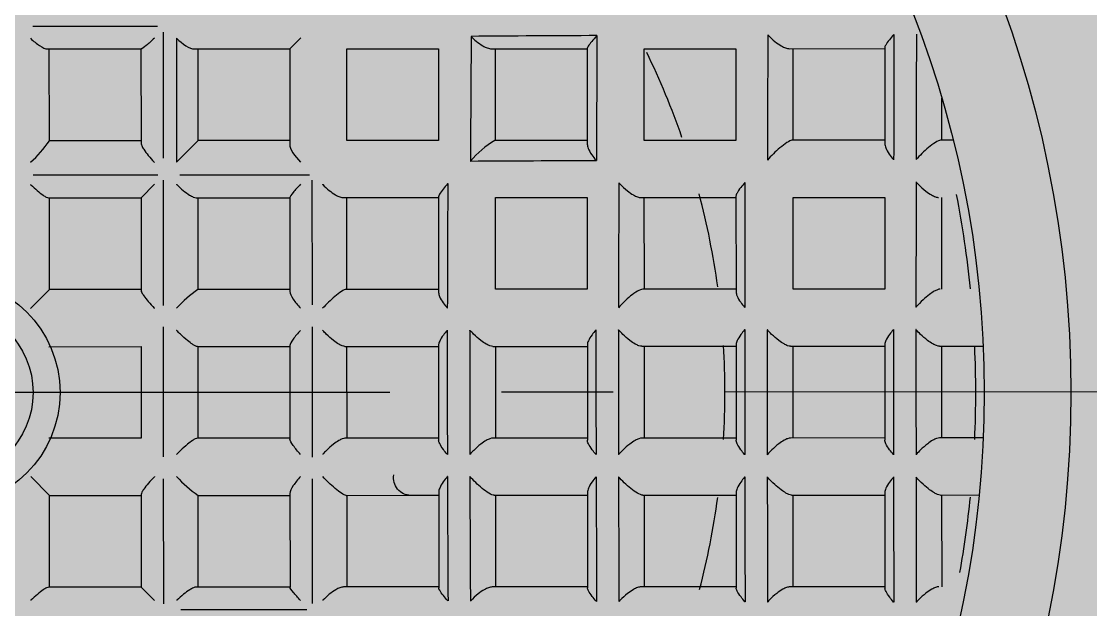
# Model space of a CAD drawing. Header units: millimetres. Extents: x 307301 to 459443, y -2888111 to -2805601.
# Drawn here: x 311709.55 to 311715.54, y -2812704.04 to -2812700.75 of the extents above; entities that cross this region are included whole.
import ezdxf

# ---------------------------------------------------------------- set-up
doc = ezdxf.new("R2010")
doc.units = ezdxf.units.MM
doc.header["$LTSCALE"] = 10
doc.header["$MEASUREMENT"] = 0
doc.linetypes.add('CENTER2', pattern=[1.125, 0.75, -0.125, 0.125, -0.125])
for name, color, linetype in [('$DDT_AUDIT_GENERATED_(131)', 7, 'Continuous'), ('$DDT_AUDIT_GENERATED_(159)', 7, 'Continuous'), ('$DDT_AUDIT_GENERATED_(15E)', 7, 'Continuous'), ('$DDT_AUDIT_GENERATED_(224)', 7, 'Continuous'), ('$DDT_AUDIT_GENERATED_(77)', 7, 'Continuous'), ('$DDT_AUDIT_GENERATED_(7E)', 7, 'Continuous'), ('$DDT_AUDIT_GENERATED_(901)', 7, 'Continuous'), ('$DDT_AUDIT_GENERATED_(E33)', 7, 'Continuous'), ('BMA  furniture', 6, 'Continuous'), ('Default', 7, 'Continuous'), ('Furniture - Plan', 3, 'Continuous')]:
    doc.layers.add(name, color=color, linetype=linetype)

# ---------------------------------------------------------------- blocks, each defined once
blk = doc.blocks.new('TUFTUFTU')
at = {"layer": 'Furniture - Plan', "ltscale": 0.01}
h = blk.add_hatch(color=250, dxfattribs=at)
h.dxf.hatch_style = 1
h.set_gradient(color1=(51, 51, 51), color2=(105, 105, 105), one_color=1, tint=0.41, name='INVCYLINDER')
edge = h.paths.add_edge_path()
edge.add_arc((1413476.938, -245799), 296.526, 0, 360)
at = {"layer": '$DDT_AUDIT_GENERATED_(131)', "color": 6, "linetype": 'Continuous'}
for start, end in [(169.9388, 174.1675), (177.3842, 180.0261), (180.0261, 182.5504), (185.7775, 191.0834)]:
    blk.add_arc((1413476.938, -245799), 11.517, start, end, dxfattribs=at)
at = {"layer": '$DDT_AUDIT_GENERATED_(159)', "color": 6, "linetype": 'Continuous'}
for start, end in [(165.3604, 172.2515), (176.5422, 180.0261), (180.0261, 183.4538), (187.8004, 194.7813), (199.1279, 205.9048)]:
    blk.add_arc((1413476.938, -245799), 8.71, start, end, dxfattribs=at)
at = {"layer": '$DDT_AUDIT_GENERATED_(15E)', "color": 3, "linetype": 'Continuous'}
for radius in [295.946, 295.558]:
    blk.add_circle((1413476.938, -245799), radius, dxfattribs=at)
at = {"layer": '$DDT_AUDIT_GENERATED_(224)', "color": 3, "linetype": 'Continuous'}
for radius in [300, 296.526, 296.132]:
    blk.add_circle((1413476.938, -245799), radius, dxfattribs=at)
at = {"layer": '$DDT_AUDIT_GENERATED_(77)', "color": 6, "linetype": 'Continuous'}
for radius in [20.285, 17.962, 12.581]:
    blk.add_circle((1413476.938, -245799), radius, dxfattribs=at)
blk.add_arc((1413476.938, -245799), 18.03, 345.0261, 285.0261, dxfattribs=at)
at = {"layer": '$DDT_AUDIT_GENERATED_(7E)', "color": 6, "linetype": 'Continuous'}
for radius in [62.905, 61.937]:
    blk.add_circle((1413476.938, -245799), radius, dxfattribs=at)
at = {"layer": '$DDT_AUDIT_GENERATED_(901)', "color": 6, "linetype": 'Continuous'}
for p, q in [((1413474.318, -245796.572), (1413472.907, -245796.573)), ((1413472.844, -245796.641), (1413472.844, -245798.033)), ((1413474.508, -245796.637), (1413474.509, -245798.033)), ((1413474.61, -245796.673), (1413474.76, -245796.824)), ((1413465.798, -245796.828), (1413465.799, -245797.853)), ((1413466.438, -245797.884), (1413466.437, -245796.812)), ((1413466.437, -245796.827), (1413467.5, -245796.827)), ((1413467.463, -245796.827), (1413467.463, -245797.853)), ((1413468.102, -245797.884), (1413468.102, -245796.813)), ((1413468.102, -245796.827), (1413469.166, -245796.826)), ((1413469.128, -245796.826), (1413469.128, -245797.852)), ((1413469.767, -245797.884), (1413469.766, -245796.814)), ((1413469.766, -245796.826), (1413470.833, -245796.825)), ((1413470.792, -245796.825), (1413470.793, -245797.851)), ((1413471.431, -245797.885), (1413471.431, -245796.817)), ((1413471.431, -245796.825), (1413472.215, -245796.825)), ((1413472.215, -245796.825), (1413472.495, -245796.825)), ((1413472.457, -245796.825), (1413472.457, -245797.85)), ((1413473.096, -245797.872), (1413473.095, -245796.822)), ((1413473.095, -245796.824), (1413474.143, -245796.824)), ((1413474.121, -245796.824), (1413474.122, -245797.85)), ((1413474.76, -245796.824), (1413475.795, -245796.823)), ((1413474.76, -245797.859), (1413474.76, -245796.824)), ((1413475.786, -245796.823), (1413475.786, -245797.849)), ((1413465.82, -245797.853), (1413465.378, -245797.854)), ((1413467.484, -245797.853), (1413466.438, -245797.853)), ((1413469.147, -245797.852), (1413468.102, -245797.852)), ((1413470.81, -245797.851), (1413469.767, -245797.852)), ((1413471.741, -245797.851), (1413471.431, -245797.851)), ((1413472.467, -245797.85), (1413471.741, -245797.851)), ((1413474.124, -245797.85), (1413473.096, -245797.85)), ((1413475.786, -245797.849), (1413474.76, -245797.849)), ((1413475.786, -245797.849), (1413475.997, -245798.06)), ((1413472.844, -245798.278), (1413472.845, -245799.734)), ((1413474.509, -245798.28), (1413474.51, -245799.736)), ((1413465.332, -245798.492), (1413465.828, -245798.492)), ((1413465.799, -245798.492), (1413465.8, -245799.518)), ((1413466.438, -245799.541), (1413466.438, -245798.469)), ((1413466.438, -245798.492), (1413467.493, -245798.491)), ((1413467.464, -245798.491), (1413467.464, -245799.517)), ((1413468.103, -245799.54), (1413468.102, -245798.469)), ((1413468.102, -245798.491), (1413469.158, -245798.491)), ((1413469.128, -245798.491), (1413469.129, -245799.517)), ((1413469.767, -245799.538), (1413469.767, -245798.469)), ((1413469.767, -245798.49), (1413470.824, -245798.49)), ((1413470.793, -245798.49), (1413470.793, -245799.516)), ((1413471.432, -245799.536), (1413471.432, -245798.469)), ((1413471.432, -245798.49), (1413471.702, -245798.49)), ((1413471.702, -245798.49), (1413472.48, -245798.489)), ((1413472.457, -245798.489), (1413472.458, -245799.515)), ((1413473.097, -245799.525), (1413473.096, -245798.479)), ((1413473.096, -245798.489), (1413474.132, -245798.488)), ((1413474.122, -245798.488), (1413474.122, -245799.514)), ((1413474.761, -245798.488), (1413475.793, -245798.488)), ((1413474.761, -245799.514), (1413474.761, -245798.488)), ((1413465.828, -245799.518), (1413465.332, -245799.518)), ((1413467.493, -245799.517), (1413466.438, -245799.518)), ((1413469.158, -245799.517), (1413468.103, -245799.517)), ((1413470.824, -245799.516), (1413469.767, -245799.516)), ((1413471.702, -245799.515), (1413471.432, -245799.515)), ((1413472.48, -245799.515), (1413471.702, -245799.515)), ((1413474.132, -245799.514), (1413473.097, -245799.515)), ((1413475.794, -245799.513), (1413474.761, -245799.514)), ((1413475.787, -245800.152), (1413475.998, -245799.941)), ((1413472.845, -245799.98), (1413472.846, -245801.374)), ((1413474.51, -245799.974), (1413474.51, -245801.374)), ((1413465.8, -245800.157), (1413465.8, -245801.183)), ((1413466.439, -245800.156), (1413467.464, -245800.156)), ((1413466.439, -245801.182), (1413466.439, -245800.156)), ((1413467.464, -245800.156), (1413467.465, -245801.182)), ((1413468.104, -245801.196), (1413468.103, -245800.124)), ((1413468.103, -245800.156), (1413469.148, -245800.155)), ((1413469.129, -245800.155), (1413469.13, -245801.181)), ((1413469.768, -245800.155), (1413470.794, -245800.155)), ((1413469.768, -245801.181), (1413469.768, -245800.155)), ((1413470.794, -245800.155), (1413470.794, -245801.18)), ((1413471.433, -245801.188), (1413471.432, -245800.12)), ((1413471.432, -245800.154), (1413471.743, -245800.154)), ((1413471.743, -245800.154), (1413472.468, -245800.154)), ((1413472.458, -245800.154), (1413472.459, -245801.18)), ((1413473.097, -245801.182), (1413473.097, -245800.131)), ((1413473.097, -245800.153), (1413474.125, -245800.153)), ((1413474.123, -245800.153), (1413474.123, -245801.179)), ((1413474.762, -245801.179), (1413474.761, -245800.143)), ((1413474.761, -245800.153), (1413475.787, -245800.152)), ((1413475.787, -245800.152), (1413475.788, -245801.178)), ((1413467.465, -245801.182), (1413466.439, -245801.182)), ((1413469.168, -245801.181), (1413468.104, -245801.182)), ((1413470.794, -245801.18), (1413469.768, -245801.181)), ((1413472.217, -245801.18), (1413471.433, -245801.18)), ((1413472.497, -245801.18), (1413472.217, -245801.18)), ((1413474.145, -245801.179), (1413473.097, -245801.179)), ((1413474.612, -245801.329), (1413474.762, -245801.179)), ((1413475.797, -245801.178), (1413474.762, -245801.179)), ((1413472.878, -245801.431), (1413474.329, -245801.43)), ((1413474.575, -245801.43), (1413475.971, -245801.43)), ((1413474.124, -245801.818), (1413474.365, -245801.576)), ((1413474.366, -245802.963), (1413474.365, -245801.576)), ((1413474.511, -245801.62), (1413474.511, -245803.032)), ((1413465.673, -245801.821), (1413465.815, -245801.821)), ((1413465.801, -245801.821), (1413465.801, -245802.291)), ((1413466.44, -245802.856), (1413466.439, -245801.784)), ((1413466.439, -245801.821), (1413467.478, -245801.821)), ((1413467.465, -245801.821), (1413467.466, -245802.846)), ((1413468.104, -245801.82), (1413469.13, -245801.82)), ((1413468.104, -245802.846), (1413468.104, -245801.82)), ((1413469.13, -245801.82), (1413469.13, -245802.846)), ((1413469.769, -245802.85), (1413469.768, -245801.779)), ((1413469.769, -245801.82), (1413470.801, -245801.819)), ((1413470.794, -245801.819), (1413470.795, -245802.845)), ((1413471.433, -245801.819), (1413472.459, -245801.818)), ((1413471.434, -245802.845), (1413471.433, -245801.819)), ((1413472.459, -245801.818), (1413472.459, -245802.844)), ((1413473.098, -245802.413), (1413473.098, -245801.779)), ((1413473.098, -245801.818), (1413474.124, -245801.818)), ((1413474.124, -245801.818), (1413474.124, -245802.843)), ((1413474.763, -245802.843), (1413474.762, -245801.796)), ((1413474.762, -245801.817), (1413475.788, -245801.817)), ((1413475.788, -245801.814), (1413475.789, -245802.843)), ((1413473.098, -245802.844), (1413473.098, -245802.413)), ((1413467.508, -245802.846), (1413466.44, -245802.847)), ((1413469.13, -245802.846), (1413468.104, -245802.846)), ((1413470.842, -245802.845), (1413469.769, -245802.845)), ((1413472.459, -245802.844), (1413471.434, -245802.845)), ((1413472.973, -245802.969), (1413473.098, -245802.844)), ((1413473.529, -245802.844), (1413473.098, -245802.844)), ((1413474.163, -245802.843), (1413473.529, -245802.844)), ((1413475.811, -245802.843), (1413474.76, -245802.843)), ((1413474.579, -245803.095), (1413475.972, -245803.094))]:
    blk.add_line(p, q, dxfattribs=at)
for radius in [1.27, 0.968]:
    blk.add_circle((1413476.938, -245799), radius, dxfattribs=at)
for centre, radius, start, end in [((1412107.613, -245799.742), 1358.477, 0.071156, 0.130241), ((1412163.344, -245799.723), 1302.998, 0.073326, 0.134915), ((1412451.408, -245799.635), 1016.347, 0.089011, 0.167875), ((1412498.277, -245799.624), 969.73, 0.09261, 0.175244), ((1412735.95, -245799.593), 733.47, 0.119953, 0.229024), ((1412773.693, -245799.595), 695.977, 0.126546, 0.241453), ((1412958.201, -245799.675), 512.884, 0.18039, 0.33595), ((1412985.93, -245799.707), 485.406, 0.19433, 0.35862), ((1413473.336, -245798.985), 1.382, 41.9589, 55.2143), ((1412241.957, -245799.562), 1224.133, 359.993278, 0.058828), ((1412297.968, -245799.536), 1168.373, 359.991721, 0.060385), ((1412588.193, -245799.404), 879.562, 359.980511, 0.071595), ((1412635.549, -245799.383), 832.457, 359.977948, 0.074158), ((1412877.168, -245799.273), 592.25, 359.958571, 0.093534), ((1412915.869, -245799.255), 553.802, 359.95392, 0.09819), ((1413108.884, -245799.167), 362.199, 359.9161, 0.136), ((1413138.929, -245799.154), 332.406, 359.90633, 0.14577), ((1412107.624, -245799.503), 1358.466, 359.921865, 359.98095), ((1412498.261, -245799.266), 969.745, 359.876862, 359.959495), ((1412735.971, -245799.081), 733.448, 359.82308, 359.932155), ((1412985.892, -245798.74), 485.444, 359.69349, 359.85777), ((1413473.336, -245799.019), 1.382, 304.8378, 318.0932), ((1411594.977, -245798.738), 1871.113, 359.869268, 359.9122), ((1411643.157, -245798.651), 1823.185, 359.863123, 359.907178), ((1411871.823, -245798.036), 1595.933, 359.821736, 359.872022), ((1412002.826, -245796.356), 1466.849, 359.74077, 359.795413), ((1413465.989, -244943.136), 858.465, 270.245407, 270.339537), ((1413470.303, -245800.951), 1.001, 299.8476, 320.5892), ((1411673.249, -245792.22), 1797.851, 359.65697, 359.701513), ((1413476.923, -245802.603), 1.382, 131.9589, 145.2143), ((1413464.233, -244780.812), 1022.195, 270.304189, 270.383121)]:
    blk.add_arc(centre, radius, start, end, dxfattribs=at)
at = {"layer": '$DDT_AUDIT_GENERATED_(901)', "color": 6, "linetype": 'Continuous', "extrusion": (0, 0, -1)}
blk.add_ellipse((1413471.742, -245798.044), major_axis=(0.137, -0.137), ratio=1, start_param=3.926991, end_param=5.680114, dxfattribs=at)
at = {"layer": '$DDT_AUDIT_GENERATED_(901)', "color": 6, "linetype": 'Continuous'}
for points, knots in [([(1413465.834, -245796.828), (1413465.844, -245796.828), (1413465.857, -245796.825), (1413465.871, -245796.82), (1413465.884, -245796.815), (1413465.899, -245796.808), (1413465.914, -245796.8), (1413465.935, -245796.788), (1413465.958, -245796.772), (1413465.979, -245796.756), (1413466.007, -245796.734), (1413466.035, -245796.709), (1413466.06, -245796.683), (1413466.068, -245796.675), (1413466.076, -245796.666), (1413466.084, -245796.657), (1413466.085, -245796.656), (1413466.086, -245796.655), (1413466.086, -245796.654)], [0, 0, 0, 0, 0.162938, 0.162938, 0.162938, 0.324202, 0.324202, 0.324202, 0.563299, 0.563299, 0.563299, 0.883093, 0.883093, 0.883093, 0.988652, 0.988652, 0.988652, 1, 1, 1, 1]), ([(1413466.338, -245796.655), (1413466.339, -245796.656), (1413466.34, -245796.657), (1413466.34, -245796.657), (1413466.356, -245796.675), (1413466.371, -245796.693), (1413466.384, -245796.711), (1413466.401, -245796.734), (1413466.416, -245796.756), (1413466.425, -245796.775), (1413466.433, -245796.789), (1413466.437, -245796.802), (1413466.437, -245796.812)], [0, 0, 0, 0, 0.014252, 0.014252, 0.014252, 0.306746, 0.306746, 0.306746, 0.70396, 0.70396, 0.70396, 1, 1, 1, 1]), ([(1413467.5, -245796.827), (1413467.511, -245796.827), (1413467.524, -245796.824), (1413467.538, -245796.819), (1413467.552, -245796.814), (1413467.566, -245796.807), (1413467.581, -245796.799), (1413467.604, -245796.786), (1413467.626, -245796.771), (1413467.648, -245796.754), (1413467.677, -245796.731), (1413467.704, -245796.706), (1413467.729, -245796.68), (1413467.736, -245796.673), (1413467.742, -245796.667), (1413467.748, -245796.66), (1413467.749, -245796.659), (1413467.749, -245796.658), (1413467.75, -245796.657)], [0, 0, 0, 0, 0.167273, 0.167273, 0.167273, 0.332789, 0.332789, 0.332789, 0.579523, 0.579523, 0.579523, 0.906487, 0.906487, 0.906487, 0.9885, 0.9885, 0.9885, 1, 1, 1, 1]), ([(1413468.002, -245796.658), (1413468.002, -245796.659), (1413468.003, -245796.659), (1413468.004, -245796.66), (1413468.02, -245796.679), (1413468.035, -245796.697), (1413468.048, -245796.714), (1413468.066, -245796.737), (1413468.081, -245796.759), (1413468.09, -245796.778), (1413468.097, -245796.791), (1413468.102, -245796.804), (1413468.102, -245796.813)], [0, 0, 0, 0, 0.014142, 0.014142, 0.014142, 0.312027, 0.312027, 0.312027, 0.706914, 0.706914, 0.706914, 1, 1, 1, 1]), ([(1413469.166, -245796.826), (1413469.178, -245796.826), (1413469.191, -245796.823), (1413469.205, -245796.818), (1413469.22, -245796.813), (1413469.235, -245796.806), (1413469.25, -245796.797), (1413469.273, -245796.784), (1413469.296, -245796.768), (1413469.318, -245796.751), (1413469.347, -245796.728), (1413469.375, -245796.702), (1413469.4, -245796.676), (1413469.404, -245796.672), (1413469.407, -245796.668), (1413469.411, -245796.664), (1413469.412, -245796.663), (1413469.413, -245796.662), (1413469.413, -245796.661)], [0, 0, 0, 0, 0.173521, 0.173521, 0.173521, 0.345169, 0.345169, 0.345169, 0.602704, 0.602704, 0.602704, 0.939268, 0.939268, 0.939268, 0.988285, 0.988285, 0.988285, 1, 1, 1, 1]), ([(1413469.665, -245796.662), (1413469.666, -245796.663), (1413469.666, -245796.664), (1413469.667, -245796.665), (1413469.684, -245796.684), (1413469.7, -245796.702), (1413469.713, -245796.72), (1413469.731, -245796.742), (1413469.745, -245796.763), (1413469.755, -245796.781), (1413469.762, -245796.795), (1413469.766, -245796.806), (1413469.766, -245796.814)], [0, 0, 0, 0, 0.013976, 0.013976, 0.013976, 0.321504, 0.321504, 0.321504, 0.711834, 0.711834, 0.711834, 1, 1, 1, 1]), ([(1413470.833, -245796.825), (1413470.845, -245796.825), (1413470.86, -245796.822), (1413470.874, -245796.817), (1413470.889, -245796.812), (1413470.905, -245796.804), (1413470.921, -245796.795), (1413470.944, -245796.782), (1413470.968, -245796.765), (1413470.991, -245796.747), (1413471.02, -245796.724), (1413471.048, -245796.697), (1413471.073, -245796.67), (1413471.074, -245796.669), (1413471.075, -245796.668), (1413471.075, -245796.667)], [0, 0, 0, 0, 0.183182, 0.183182, 0.183182, 0.364326, 0.364326, 0.364326, 0.63811, 0.63811, 0.63811, 0.987958, 0.987958, 0.987958, 1, 1, 1, 1]), ([(1413471.327, -245796.669), (1413471.327, -245796.67), (1413471.328, -245796.67), (1413471.329, -245796.671), (1413471.347, -245796.691), (1413471.364, -245796.711), (1413471.379, -245796.73), (1413471.396, -245796.751), (1413471.41, -245796.771), (1413471.42, -245796.788), (1413471.426, -245796.8), (1413471.431, -245796.81), (1413471.431, -245796.817)], [0, 0, 0, 0, 0.013705, 0.013705, 0.013705, 0.340198, 0.340198, 0.340198, 0.720806, 0.720806, 0.720806, 1, 1, 1, 1]), ([(1413472.495, -245796.825), (1413472.507, -245796.825), (1413472.522, -245796.821), (1413472.536, -245796.816), (1413472.551, -245796.811), (1413472.567, -245796.803), (1413472.583, -245796.794), (1413472.607, -245796.78), (1413472.632, -245796.762), (1413472.655, -245796.743), (1413472.68, -245796.723), (1413472.704, -245796.7), (1413472.726, -245796.677), (1413472.727, -245796.676), (1413472.728, -245796.675), (1413472.729, -245796.674)], [0, 0, 0, 0, 0.193472, 0.193472, 0.193472, 0.384698, 0.384698, 0.384698, 0.678326, 0.678326, 0.678326, 0.987694, 0.987694, 0.987694, 1, 1, 1, 1]), ([(1413472.976, -245796.674), (1413473.007, -245796.707), (1413473.035, -245796.738), (1413473.079, -245796.791), (1413473.095, -245796.814), (1413473.095, -245796.822)], [0, 0, 0, 0, 0.5, 0.5, 1, 1, 1, 1]), ([(1413474.143, -245796.824), (1413474.152, -245796.824), (1413474.164, -245796.821), (1413474.176, -245796.815), (1413474.189, -245796.81), (1413474.203, -245796.802), (1413474.217, -245796.794), (1413474.24, -245796.78), (1413474.264, -245796.762), (1413474.287, -245796.743), (1413474.312, -245796.722), (1413474.337, -245796.7), (1413474.36, -245796.676), (1413474.361, -245796.675), (1413474.362, -245796.675), (1413474.363, -245796.674)], [0, 0, 0, 0, 0.190389, 0.190389, 0.190389, 0.378439, 0.378439, 0.378439, 0.674044, 0.674044, 0.674044, 0.987877, 0.987877, 0.987877, 1, 1, 1, 1]), ([(1413475.795, -245796.823), (1413475.802, -245796.823), (1413475.811, -245796.82), (1413475.821, -245796.815), (1413475.831, -245796.809), (1413475.843, -245796.802), (1413475.856, -245796.793), (1413475.876, -245796.779), (1413475.898, -245796.762), (1413475.921, -245796.742), (1413475.945, -245796.722), (1413475.97, -245796.699), (1413475.994, -245796.676), (1413475.995, -245796.675), (1413475.996, -245796.674), (1413475.997, -245796.673)], [0, 0, 0, 0, 0.18764, 0.18764, 0.18764, 0.372859, 0.372859, 0.372859, 0.670204, 0.670204, 0.670204, 0.988034, 0.988034, 0.988034, 1, 1, 1, 1]), ([(1413465.82, -245797.853), (1413465.828, -245797.853), (1413465.837, -245797.856), (1413465.848, -245797.86), (1413465.859, -245797.864), (1413465.871, -245797.87), (1413465.884, -245797.877), (1413465.901, -245797.887), (1413465.919, -245797.899), (1413465.937, -245797.913), (1413465.961, -245797.931), (1413465.986, -245797.952), (1413466.01, -245797.974), (1413466.037, -245797.999), (1413466.063, -245798.026), (1413466.087, -245798.053), (1413466.087, -245798.054), (1413466.088, -245798.054), (1413466.089, -245798.055)], [0, 0, 0, 0, 0.130615, 0.130615, 0.130615, 0.260342, 0.260342, 0.260342, 0.438697, 0.438697, 0.438697, 0.690382, 0.690382, 0.690382, 0.989825, 0.989825, 0.989825, 1, 1, 1, 1]), ([(1413466.341, -245798.055), (1413466.341, -245798.054), (1413466.342, -245798.054), (1413466.343, -245798.053), (1413466.358, -245798.035), (1413466.373, -245798.017), (1413466.385, -245797.999), (1413466.402, -245797.975), (1413466.417, -245797.951), (1413466.426, -245797.929), (1413466.433, -245797.912), (1413466.438, -245797.897), (1413466.438, -245797.884)], [0, 0, 0, 0, 0.0149, 0.0149, 0.0149, 0.303312, 0.303312, 0.303312, 0.696338, 0.696338, 0.696338, 1, 1, 1, 1]), ([(1413467.484, -245797.853), (1413467.491, -245797.853), (1413467.501, -245797.855), (1413467.511, -245797.859), (1413467.522, -245797.863), (1413467.534, -245797.869), (1413467.546, -245797.876), (1413467.563, -245797.886), (1413467.581, -245797.898), (1413467.598, -245797.911), (1413467.623, -245797.93), (1413467.648, -245797.95), (1413467.671, -245797.972), (1413467.7, -245797.998), (1413467.727, -245798.026), (1413467.751, -245798.053), (1413467.752, -245798.054), (1413467.753, -245798.055), (1413467.753, -245798.056)], [0, 0, 0, 0, 0.129049, 0.129049, 0.129049, 0.257259, 0.257259, 0.257259, 0.432473, 0.432473, 0.432473, 0.68013, 0.68013, 0.68013, 0.989883, 0.989883, 0.989883, 1, 1, 1, 1]), ([(1413468.005, -245798.056), (1413468.006, -245798.055), (1413468.007, -245798.054), (1413468.007, -245798.053), (1413468.023, -245798.035), (1413468.037, -245798.017), (1413468.05, -245797.999), (1413468.067, -245797.975), (1413468.081, -245797.951), (1413468.091, -245797.929), (1413468.098, -245797.913), (1413468.102, -245797.897), (1413468.102, -245797.884)], [0, 0, 0, 0, 0.014924, 0.014924, 0.014924, 0.304806, 0.304806, 0.304806, 0.696698, 0.696698, 0.696698, 1, 1, 1, 1]), ([(1413469.147, -245797.852), (1413469.176, -245797.852), (1413469.233, -245797.887), (1413469.332, -245797.967), (1413469.379, -245798.013), (1413469.418, -245798.057)], [0, 0, 0, 0, 0.5, 0.5, 1, 1, 1, 1]), ([(1413469.669, -245798.058), (1413469.67, -245798.057), (1413469.671, -245798.056), (1413469.672, -245798.055), (1413469.687, -245798.037), (1413469.702, -245798.018), (1413469.715, -245798), (1413469.732, -245797.976), (1413469.746, -245797.952), (1413469.755, -245797.93), (1413469.762, -245797.913), (1413469.767, -245797.897), (1413469.767, -245797.884)], [0, 0, 0, 0, 0.014954, 0.014954, 0.014954, 0.307284, 0.307284, 0.307284, 0.69736, 0.69736, 0.69736, 1, 1, 1, 1]), ([(1413470.81, -245797.851), (1413470.837, -245797.851), (1413470.895, -245797.888), (1413470.995, -245797.969), (1413471.042, -245798.015), (1413471.082, -245798.06)], [0, 0, 0, 0, 0.5, 0.5, 1, 1, 1, 1]), ([(1413471.333, -245798.061), (1413471.334, -245798.06), (1413471.335, -245798.059), (1413471.336, -245798.058), (1413471.352, -245798.039), (1413471.367, -245798.02), (1413471.38, -245798.002), (1413471.396, -245797.978), (1413471.411, -245797.954), (1413471.42, -245797.932), (1413471.427, -245797.915), (1413471.431, -245797.899), (1413471.431, -245797.885)], [0, 0, 0, 0, 0.01499, 0.01499, 0.01499, 0.31191, 0.31191, 0.31191, 0.698733, 0.698733, 0.698733, 1, 1, 1, 1]), ([(1413472.467, -245797.85), (1413472.489, -245797.85), (1413472.542, -245797.887), (1413472.64, -245797.97), (1413472.688, -245798.016), (1413472.729, -245798.061)], [0, 0, 0, 0, 0.5, 0.5, 1, 1, 1, 1]), ([(1413472.976, -245798.061), (1413473.008, -245798.027), (1413473.037, -245797.992), (1413473.08, -245797.925), (1413473.096, -245797.894), (1413473.096, -245797.872)], [0, 0, 0, 0, 0.5, 0.5, 1, 1, 1, 1]), ([(1413474.61, -245798.061), (1413474.611, -245798.06), (1413474.612, -245798.059), (1413474.613, -245798.058), (1413474.637, -245798.034), (1413474.659, -245798.009), (1413474.68, -245797.985), (1413474.699, -245797.962), (1413474.717, -245797.94), (1413474.731, -245797.92), (1413474.739, -245797.907), (1413474.747, -245797.895), (1413474.752, -245797.885), (1413474.757, -245797.874), (1413474.76, -245797.865), (1413474.76, -245797.859)], [0, 0, 0, 0, 0.011966, 0.011966, 0.011966, 0.329796, 0.329796, 0.329796, 0.627141, 0.627141, 0.627141, 0.81236, 0.81236, 0.81236, 1, 1, 1, 1]), ([(1413465.828, -245798.492), (1413465.837, -245798.492), (1413465.848, -245798.49), (1413465.861, -245798.485), (1413465.873, -245798.481), (1413465.886, -245798.474), (1413465.9, -245798.467), (1413465.919, -245798.456), (1413465.94, -245798.442), (1413465.959, -245798.427), (1413465.987, -245798.406), (1413466.013, -245798.383), (1413466.038, -245798.359), (1413466.055, -245798.342), (1413466.072, -245798.325), (1413466.087, -245798.308), (1413466.088, -245798.307), (1413466.088, -245798.306), (1413466.089, -245798.305)], [0, 0, 0, 0, 0.145875, 0.145875, 0.145875, 0.290449, 0.290449, 0.290449, 0.498511, 0.498511, 0.498511, 0.786425, 0.786425, 0.786425, 0.989253, 0.989253, 0.989253, 1, 1, 1, 1]), ([(1413466.341, -245798.305), (1413466.342, -245798.306), (1413466.342, -245798.307), (1413466.343, -245798.307), (1413466.358, -245798.325), (1413466.372, -245798.342), (1413466.385, -245798.359), (1413466.402, -245798.383), (1413466.417, -245798.407), (1413466.426, -245798.427), (1413466.433, -245798.443), (1413466.438, -245798.458), (1413466.438, -245798.469)], [0, 0, 0, 0, 0.014647, 0.014647, 0.014647, 0.296301, 0.296301, 0.296301, 0.696508, 0.696508, 0.696508, 1, 1, 1, 1]), ([(1413467.493, -245798.491), (1413467.502, -245798.491), (1413467.513, -245798.489), (1413467.526, -245798.484), (1413467.538, -245798.48), (1413467.552, -245798.473), (1413467.565, -245798.466), (1413467.585, -245798.455), (1413467.606, -245798.441), (1413467.625, -245798.426), (1413467.653, -245798.405), (1413467.679, -245798.382), (1413467.704, -245798.358), (1413467.721, -245798.341), (1413467.737, -245798.325), (1413467.751, -245798.308), (1413467.752, -245798.307), (1413467.753, -245798.306), (1413467.754, -245798.305)], [0, 0, 0, 0, 0.146971, 0.146971, 0.146971, 0.292613, 0.292613, 0.292613, 0.502793, 0.502793, 0.502793, 0.793256, 0.793256, 0.793256, 0.98921, 0.98921, 0.98921, 1, 1, 1, 1]), ([(1413468.005, -245798.305), (1413468.006, -245798.306), (1413468.007, -245798.307), (1413468.008, -245798.308), (1413468.023, -245798.325), (1413468.037, -245798.343), (1413468.049, -245798.36), (1413468.066, -245798.383), (1413468.081, -245798.407), (1413468.091, -245798.427), (1413468.098, -245798.443), (1413468.102, -245798.457), (1413468.102, -245798.469)], [0, 0, 0, 0, 0.014628, 0.014628, 0.014628, 0.296243, 0.296243, 0.296243, 0.696776, 0.696776, 0.696776, 1, 1, 1, 1]), ([(1413469.158, -245798.491), (1413469.167, -245798.491), (1413469.179, -245798.488), (1413469.192, -245798.484), (1413469.204, -245798.479), (1413469.218, -245798.473), (1413469.231, -245798.465), (1413469.251, -245798.454), (1413469.272, -245798.44), (1413469.292, -245798.424), (1413469.32, -245798.404), (1413469.346, -245798.38), (1413469.371, -245798.356), (1413469.387, -245798.34), (1413469.402, -245798.325), (1413469.416, -245798.309), (1413469.417, -245798.308), (1413469.417, -245798.307), (1413469.418, -245798.306)], [0, 0, 0, 0, 0.148561, 0.148561, 0.148561, 0.295756, 0.295756, 0.295756, 0.509003, 0.509003, 0.509003, 0.80311, 0.80311, 0.80311, 0.989148, 0.989148, 0.989148, 1, 1, 1, 1]), ([(1413469.67, -245798.306), (1413469.67, -245798.307), (1413469.671, -245798.308), (1413469.672, -245798.309), (1413469.687, -245798.326), (1413469.701, -245798.344), (1413469.713, -245798.36), (1413469.731, -245798.384), (1413469.746, -245798.407), (1413469.755, -245798.428), (1413469.763, -245798.443), (1413469.767, -245798.458), (1413469.767, -245798.469)], [0, 0, 0, 0, 0.0146, 0.0146, 0.0146, 0.296351, 0.296351, 0.296351, 0.697247, 0.697247, 0.697247, 1, 1, 1, 1]), ([(1413470.824, -245798.49), (1413470.833, -245798.49), (1413470.845, -245798.487), (1413470.858, -245798.483), (1413470.87, -245798.478), (1413470.884, -245798.472), (1413470.898, -245798.464), (1413470.919, -245798.452), (1413470.94, -245798.438), (1413470.96, -245798.423), (1413470.988, -245798.402), (1413471.015, -245798.378), (1413471.039, -245798.353), (1413471.054, -245798.339), (1413471.067, -245798.325), (1413471.08, -245798.31), (1413471.081, -245798.309), (1413471.082, -245798.309), (1413471.082, -245798.308)], [0, 0, 0, 0, 0.151079, 0.151079, 0.151079, 0.300732, 0.300732, 0.300732, 0.51881, 0.51881, 0.51881, 0.818547, 0.818547, 0.818547, 0.989051, 0.989051, 0.989051, 1, 1, 1, 1]), ([(1413471.334, -245798.308), (1413471.335, -245798.309), (1413471.336, -245798.31), (1413471.336, -245798.311), (1413471.351, -245798.328), (1413471.366, -245798.345), (1413471.378, -245798.362), (1413471.395, -245798.386), (1413471.41, -245798.409), (1413471.42, -245798.429), (1413471.427, -245798.444), (1413471.432, -245798.458), (1413471.432, -245798.469)], [0, 0, 0, 0, 0.014552, 0.014552, 0.014552, 0.296996, 0.296996, 0.296996, 0.698185, 0.698185, 0.698185, 1, 1, 1, 1]), ([(1413472.48, -245798.489), (1413472.488, -245798.489), (1413472.499, -245798.487), (1413472.51, -245798.482), (1413472.522, -245798.477), (1413472.535, -245798.471), (1413472.548, -245798.463), (1413472.568, -245798.451), (1413472.588, -245798.437), (1413472.608, -245798.421), (1413472.636, -245798.4), (1413472.663, -245798.376), (1413472.688, -245798.351), (1413472.702, -245798.338), (1413472.715, -245798.325), (1413472.727, -245798.311), (1413472.728, -245798.31), (1413472.729, -245798.309), (1413472.729, -245798.308)], [0, 0, 0, 0, 0.152296, 0.152296, 0.152296, 0.303133, 0.303133, 0.303133, 0.524406, 0.524406, 0.524406, 0.830898, 0.830898, 0.830898, 0.989077, 0.989077, 0.989077, 1, 1, 1, 1]), ([(1413472.976, -245798.308), (1413473.008, -245798.342), (1413473.036, -245798.376), (1413473.08, -245798.437), (1413473.096, -245798.464), (1413473.096, -245798.479)], [0, 0, 0, 0, 0.5, 0.5, 1, 1, 1, 1]), ([(1413474.132, -245798.488), (1413474.137, -245798.488), (1413474.145, -245798.486), (1413474.155, -245798.481), (1413474.164, -245798.477), (1413474.175, -245798.47), (1413474.187, -245798.462), (1413474.204, -245798.451), (1413474.223, -245798.437), (1413474.241, -245798.421), (1413474.268, -245798.4), (1413474.295, -245798.375), (1413474.321, -245798.35), (1413474.334, -245798.337), (1413474.348, -245798.324), (1413474.361, -245798.31), (1413474.362, -245798.31), (1413474.363, -245798.309), (1413474.364, -245798.308)], [0, 0, 0, 0, 0.151404, 0.151404, 0.151404, 0.301338, 0.301338, 0.301338, 0.522087, 0.522087, 0.522087, 0.829533, 0.829533, 0.829533, 0.989116, 0.989116, 0.989116, 1, 1, 1, 1]), ([(1413465.828, -245799.518), (1413465.837, -245799.518), (1413465.849, -245799.521), (1413465.861, -245799.525), (1413465.873, -245799.529), (1413465.887, -245799.536), (1413465.9, -245799.544), (1413465.92, -245799.555), (1413465.94, -245799.568), (1413465.96, -245799.583), (1413465.987, -245799.604), (1413466.014, -245799.627), (1413466.038, -245799.651), (1413466.056, -245799.668), (1413466.072, -245799.685), (1413466.087, -245799.702), (1413466.088, -245799.703), (1413466.089, -245799.704), (1413466.09, -245799.705)], [0, 0, 0, 0, 0.145875, 0.145875, 0.145875, 0.290449, 0.290449, 0.290449, 0.498511, 0.498511, 0.498511, 0.786425, 0.786425, 0.786425, 0.989253, 0.989253, 0.989253, 1, 1, 1, 1]), ([(1413466.341, -245799.705), (1413466.342, -245799.704), (1413466.343, -245799.703), (1413466.344, -245799.702), (1413466.359, -245799.685), (1413466.373, -245799.667), (1413466.385, -245799.65), (1413466.403, -245799.627), (1413466.417, -245799.603), (1413466.427, -245799.582), (1413466.434, -245799.567), (1413466.438, -245799.552), (1413466.438, -245799.541)], [0, 0, 0, 0, 0.014647, 0.014647, 0.014647, 0.296301, 0.296301, 0.296301, 0.696508, 0.696508, 0.696508, 1, 1, 1, 1]), ([(1413467.493, -245799.517), (1413467.502, -245799.517), (1413467.514, -245799.52), (1413467.526, -245799.524), (1413467.539, -245799.529), (1413467.552, -245799.535), (1413467.566, -245799.543), (1413467.586, -245799.554), (1413467.606, -245799.568), (1413467.626, -245799.583), (1413467.653, -245799.604), (1413467.68, -245799.627), (1413467.705, -245799.651), (1413467.721, -245799.667), (1413467.737, -245799.684), (1413467.752, -245799.701), (1413467.753, -245799.702), (1413467.754, -245799.702), (1413467.754, -245799.703)], [0, 0, 0, 0, 0.146971, 0.146971, 0.146971, 0.292613, 0.292613, 0.292613, 0.502793, 0.502793, 0.502793, 0.793256, 0.793256, 0.793256, 0.98921, 0.98921, 0.98921, 1, 1, 1, 1]), ([(1413468.006, -245799.703), (1413468.007, -245799.702), (1413468.007, -245799.701), (1413468.008, -245799.7), (1413468.023, -245799.683), (1413468.037, -245799.666), (1413468.05, -245799.649), (1413468.067, -245799.625), (1413468.082, -245799.601), (1413468.091, -245799.581), (1413468.098, -245799.565), (1413468.103, -245799.551), (1413468.103, -245799.54)], [0, 0, 0, 0, 0.014628, 0.014628, 0.014628, 0.296243, 0.296243, 0.296243, 0.696776, 0.696776, 0.696776, 1, 1, 1, 1]), ([(1413469.158, -245799.517), (1413469.168, -245799.517), (1413469.179, -245799.519), (1413469.192, -245799.524), (1413469.204, -245799.528), (1413469.218, -245799.535), (1413469.232, -245799.542), (1413469.252, -245799.554), (1413469.273, -245799.568), (1413469.293, -245799.583), (1413469.32, -245799.604), (1413469.347, -245799.627), (1413469.372, -245799.651), (1413469.387, -245799.667), (1413469.402, -245799.682), (1413469.416, -245799.698), (1413469.417, -245799.699), (1413469.418, -245799.7), (1413469.419, -245799.701)], [0, 0, 0, 0, 0.148561, 0.148561, 0.148561, 0.295756, 0.295756, 0.295756, 0.509003, 0.509003, 0.509003, 0.80311, 0.80311, 0.80311, 0.989148, 0.989148, 0.989148, 1, 1, 1, 1]), ([(1413469.67, -245799.701), (1413469.671, -245799.7), (1413469.672, -245799.699), (1413469.673, -245799.698), (1413469.688, -245799.681), (1413469.702, -245799.663), (1413469.714, -245799.646), (1413469.732, -245799.623), (1413469.746, -245799.599), (1413469.756, -245799.579), (1413469.763, -245799.563), (1413469.767, -245799.549), (1413469.767, -245799.538)], [0, 0, 0, 0, 0.0146, 0.0146, 0.0146, 0.296351, 0.296351, 0.296351, 0.697247, 0.697247, 0.697247, 1, 1, 1, 1]), ([(1413470.824, -245799.516), (1413470.834, -245799.516), (1413470.846, -245799.518), (1413470.858, -245799.523), (1413470.871, -245799.527), (1413470.885, -245799.534), (1413470.899, -245799.542), (1413470.919, -245799.553), (1413470.94, -245799.567), (1413470.96, -245799.583), (1413470.988, -245799.604), (1413471.015, -245799.628), (1413471.04, -245799.652), (1413471.054, -245799.666), (1413471.068, -245799.681), (1413471.081, -245799.695), (1413471.081, -245799.696), (1413471.082, -245799.697), (1413471.083, -245799.698)], [0, 0, 0, 0, 0.151079, 0.151079, 0.151079, 0.300732, 0.300732, 0.300732, 0.51881, 0.51881, 0.51881, 0.818547, 0.818547, 0.818547, 0.989051, 0.989051, 0.989051, 1, 1, 1, 1]), ([(1413471.335, -245799.697), (1413471.335, -245799.696), (1413471.336, -245799.695), (1413471.337, -245799.695), (1413471.352, -245799.677), (1413471.366, -245799.66), (1413471.379, -245799.643), (1413471.396, -245799.619), (1413471.411, -245799.596), (1413471.42, -245799.576), (1413471.428, -245799.561), (1413471.432, -245799.547), (1413471.432, -245799.536)], [0, 0, 0, 0, 0.014552, 0.014552, 0.014552, 0.296996, 0.296996, 0.296996, 0.698185, 0.698185, 0.698185, 1, 1, 1, 1]), ([(1413472.48, -245799.515), (1413472.488, -245799.515), (1413472.499, -245799.518), (1413472.511, -245799.522), (1413472.522, -245799.527), (1413472.535, -245799.533), (1413472.549, -245799.541), (1413472.568, -245799.553), (1413472.589, -245799.567), (1413472.609, -245799.583), (1413472.636, -245799.604), (1413472.664, -245799.628), (1413472.689, -245799.653), (1413472.702, -245799.666), (1413472.715, -245799.679), (1413472.728, -245799.693), (1413472.728, -245799.694), (1413472.729, -245799.695), (1413472.73, -245799.696)], [0, 0, 0, 0, 0.152296, 0.152296, 0.152296, 0.303133, 0.303133, 0.303133, 0.524406, 0.524406, 0.524406, 0.830898, 0.830898, 0.830898, 0.989077, 0.989077, 0.989077, 1, 1, 1, 1]), ([(1413472.977, -245799.695), (1413473.009, -245799.661), (1413473.037, -245799.628), (1413473.081, -245799.567), (1413473.097, -245799.54), (1413473.097, -245799.525)], [0, 0, 0, 0, 0.5, 0.5, 1, 1, 1, 1]), ([(1413474.132, -245799.514), (1413474.138, -245799.514), (1413474.146, -245799.517), (1413474.155, -245799.521), (1413474.165, -245799.526), (1413474.176, -245799.532), (1413474.187, -245799.54), (1413474.204, -245799.552), (1413474.223, -245799.566), (1413474.242, -245799.582), (1413474.268, -245799.603), (1413474.295, -245799.627), (1413474.321, -245799.652), (1413474.335, -245799.665), (1413474.348, -245799.679), (1413474.361, -245799.692), (1413474.362, -245799.693), (1413474.363, -245799.694), (1413474.364, -245799.695)], [0, 0, 0, 0, 0.151404, 0.151404, 0.151404, 0.301338, 0.301338, 0.301338, 0.522087, 0.522087, 0.522087, 0.829533, 0.829533, 0.829533, 0.989116, 0.989116, 0.989116, 1, 1, 1, 1]), ([(1413465.821, -245800.157), (1413465.829, -245800.157), (1413465.838, -245800.155), (1413465.849, -245800.15), (1413465.86, -245800.146), (1413465.872, -245800.14), (1413465.885, -245800.133), (1413465.902, -245800.123), (1413465.92, -245800.111), (1413465.938, -245800.098), (1413465.962, -245800.079), (1413465.987, -245800.058), (1413466.011, -245800.036), (1413466.038, -245800.011), (1413466.064, -245799.984), (1413466.087, -245799.957), (1413466.088, -245799.956), (1413466.089, -245799.956), (1413466.09, -245799.955)], [0, 0, 0, 0, 0.130615, 0.130615, 0.130615, 0.260342, 0.260342, 0.260342, 0.438697, 0.438697, 0.438697, 0.690382, 0.690382, 0.690382, 0.989825, 0.989825, 0.989825, 1, 1, 1, 1]), ([(1413468.103, -245800.124), (1413468.103, -245800.111), (1413468.099, -245800.096), (1413468.092, -245800.079), (1413468.082, -245800.057), (1413468.068, -245800.033), (1413468.051, -245800.009), (1413468.038, -245799.991), (1413468.024, -245799.973), (1413468.008, -245799.955), (1413468.007, -245799.954), (1413468.007, -245799.953), (1413468.006, -245799.952)], [0, 0, 0, 0, 0.303302, 0.303302, 0.303302, 0.695194, 0.695194, 0.695194, 0.985076, 0.985076, 0.985076, 1, 1, 1, 1]), ([(1413469.148, -245800.155), (1413469.177, -245800.155), (1413469.234, -245800.12), (1413469.333, -245800.04), (1413469.38, -245799.994), (1413469.419, -245799.949)], [0, 0, 0, 0, 0.5, 0.5, 1, 1, 1, 1]), ([(1413471.432, -245800.12), (1413471.432, -245800.107), (1413471.428, -245800.09), (1413471.421, -245800.073), (1413471.412, -245800.051), (1413471.397, -245800.027), (1413471.381, -245800.003), (1413471.368, -245799.985), (1413471.353, -245799.966), (1413471.337, -245799.947), (1413471.336, -245799.947), (1413471.335, -245799.946), (1413471.334, -245799.945)], [0, 0, 0, 0, 0.301267, 0.301267, 0.301267, 0.68809, 0.68809, 0.68809, 0.98501, 0.98501, 0.98501, 1, 1, 1, 1]), ([(1413472.468, -245800.154), (1413472.49, -245800.154), (1413472.543, -245800.117), (1413472.641, -245800.034), (1413472.689, -245799.988), (1413472.73, -245799.943)], [0, 0, 0, 0, 0.5, 0.5, 1, 1, 1, 1]), ([(1413473.097, -245800.131), (1413473.097, -245800.11), (1413473.081, -245800.078), (1413473.037, -245800.012), (1413473.009, -245799.977), (1413472.977, -245799.942)], [0, 0, 0, 0, 0.5, 0.5, 1, 1, 1, 1]), ([(1413474.761, -245800.143), (1413474.761, -245800.137), (1413474.758, -245800.128), (1413474.753, -245800.118), (1413474.748, -245800.107), (1413474.74, -245800.095), (1413474.732, -245800.083), (1413474.718, -245800.062), (1413474.7, -245800.04), (1413474.681, -245800.018), (1413474.66, -245799.993), (1413474.638, -245799.969), (1413474.614, -245799.944), (1413474.613, -245799.943), (1413474.612, -245799.943), (1413474.611, -245799.942)], [0, 0, 0, 0, 0.18764, 0.18764, 0.18764, 0.372859, 0.372859, 0.372859, 0.670204, 0.670204, 0.670204, 0.988034, 0.988034, 0.988034, 1, 1, 1, 1]), ([(1413466.089, -245801.356), (1413466.088, -245801.355), (1413466.087, -245801.354), (1413466.086, -245801.353), (1413466.078, -245801.344), (1413466.07, -245801.335), (1413466.062, -245801.327), (1413466.037, -245801.301), (1413466.009, -245801.276), (1413465.981, -245801.254), (1413465.96, -245801.238), (1413465.937, -245801.222), (1413465.916, -245801.21), (1413465.901, -245801.202), (1413465.886, -245801.195), (1413465.873, -245801.19), (1413465.859, -245801.185), (1413465.846, -245801.183), (1413465.836, -245801.183)], [0, 0, 0, 0, 0.011348, 0.011348, 0.011348, 0.116907, 0.116907, 0.116907, 0.436701, 0.436701, 0.436701, 0.675798, 0.675798, 0.675798, 0.837062, 0.837062, 0.837062, 1, 1, 1, 1]), ([(1413468.004, -245801.351), (1413468.005, -245801.35), (1413468.005, -245801.349), (1413468.006, -245801.348), (1413468.022, -245801.33), (1413468.037, -245801.311), (1413468.051, -245801.294), (1413468.068, -245801.271), (1413468.083, -245801.249), (1413468.092, -245801.231), (1413468.099, -245801.217), (1413468.104, -245801.204), (1413468.104, -245801.196)], [0, 0, 0, 0, 0.014142, 0.014142, 0.014142, 0.312027, 0.312027, 0.312027, 0.706914, 0.706914, 0.706914, 1, 1, 1, 1]), ([(1413469.416, -245801.346), (1413469.415, -245801.345), (1413469.414, -245801.344), (1413469.413, -245801.343), (1413469.409, -245801.339), (1413469.406, -245801.335), (1413469.402, -245801.331), (1413469.377, -245801.305), (1413469.349, -245801.279), (1413469.32, -245801.256), (1413469.298, -245801.239), (1413469.275, -245801.223), (1413469.252, -245801.21), (1413469.237, -245801.201), (1413469.222, -245801.194), (1413469.207, -245801.189), (1413469.193, -245801.184), (1413469.179, -245801.181), (1413469.168, -245801.181)], [0, 0, 0, 0, 0.011715, 0.011715, 0.011715, 0.060732, 0.060732, 0.060732, 0.397296, 0.397296, 0.397296, 0.654831, 0.654831, 0.654831, 0.826479, 0.826479, 0.826479, 1, 1, 1, 1]), ([(1413471.329, -245801.336), (1413471.329, -245801.336), (1413471.33, -245801.335), (1413471.331, -245801.334), (1413471.349, -245801.314), (1413471.366, -245801.294), (1413471.381, -245801.276), (1413471.398, -245801.254), (1413471.412, -245801.234), (1413471.422, -245801.218), (1413471.428, -245801.206), (1413471.433, -245801.195), (1413471.433, -245801.188)], [0, 0, 0, 0, 0.013705, 0.013705, 0.013705, 0.340198, 0.340198, 0.340198, 0.720806, 0.720806, 0.720806, 1, 1, 1, 1]), ([(1413472.731, -245801.33), (1413472.73, -245801.329), (1413472.729, -245801.328), (1413472.728, -245801.327), (1413472.706, -245801.304), (1413472.682, -245801.281), (1413472.657, -245801.261), (1413472.634, -245801.242), (1413472.609, -245801.224), (1413472.585, -245801.21), (1413472.569, -245801.201), (1413472.553, -245801.194), (1413472.538, -245801.188), (1413472.524, -245801.183), (1413472.509, -245801.18), (1413472.497, -245801.18)], [0, 0, 0, 0, 0.012306, 0.012306, 0.012306, 0.321674, 0.321674, 0.321674, 0.615302, 0.615302, 0.615302, 0.806528, 0.806528, 0.806528, 1, 1, 1, 1]), ([(1413472.978, -245801.329), (1413473.009, -245801.297), (1413473.037, -245801.265), (1413473.081, -245801.212), (1413473.097, -245801.19), (1413473.097, -245801.182)], [0, 0, 0, 0, 0.5, 0.5, 1, 1, 1, 1]), ([(1413474.365, -245801.329), (1413474.364, -245801.328), (1413474.363, -245801.327), (1413474.362, -245801.326), (1413474.339, -245801.303), (1413474.314, -245801.28), (1413474.289, -245801.26), (1413474.266, -245801.241), (1413474.242, -245801.223), (1413474.219, -245801.209), (1413474.205, -245801.2), (1413474.191, -245801.193), (1413474.178, -245801.187), (1413474.166, -245801.182), (1413474.154, -245801.179), (1413474.145, -245801.179)], [0, 0, 0, 0, 0.012123, 0.012123, 0.012123, 0.325956, 0.325956, 0.325956, 0.621561, 0.621561, 0.621561, 0.809611, 0.809611, 0.809611, 1, 1, 1, 1]), ([(1413475.999, -245801.328), (1413475.998, -245801.327), (1413475.997, -245801.326), (1413475.996, -245801.325), (1413475.972, -245801.302), (1413475.947, -245801.279), (1413475.923, -245801.259), (1413475.901, -245801.239), (1413475.878, -245801.222), (1413475.858, -245801.208), (1413475.845, -245801.199), (1413475.833, -245801.192), (1413475.823, -245801.186), (1413475.813, -245801.181), (1413475.804, -245801.178), (1413475.797, -245801.178)], [0, 0, 0, 0, 0.011966, 0.011966, 0.011966, 0.329796, 0.329796, 0.329796, 0.627141, 0.627141, 0.627141, 0.81236, 0.81236, 0.81236, 1, 1, 1, 1]), ([(1413465.815, -245801.821), (1413465.84, -245801.821), (1413465.899, -245801.783), (1413466, -245801.698), (1413466.048, -245801.65), (1413466.088, -245801.605)], [0, 0, 0, 0, 0.5, 0.5, 1, 1, 1, 1]), ([(1413466.439, -245801.784), (1413466.439, -245801.77), (1413466.435, -245801.754), (1413466.428, -245801.736), (1413466.419, -245801.714), (1413466.405, -245801.69), (1413466.389, -245801.666), (1413466.375, -245801.647), (1413466.359, -245801.627), (1413466.342, -245801.607), (1413466.341, -245801.606), (1413466.341, -245801.605), (1413466.34, -245801.604)], [0, 0, 0, 0, 0.297124, 0.297124, 0.297124, 0.675161, 0.675161, 0.675161, 0.985035, 0.985035, 0.985035, 1, 1, 1, 1]), ([(1413467.478, -245801.821), (1413467.49, -245801.821), (1413467.511, -245801.811), (1413467.559, -245801.78), (1413467.586, -245801.759), (1413467.663, -245801.694), (1413467.711, -245801.646), (1413467.752, -245801.601)], [0, 0, 0, 0, 0.25, 0.25, 0.5, 0.5, 1, 1, 1, 1]), ([(1413469.768, -245801.779), (1413469.768, -245801.764), (1413469.764, -245801.748), (1413469.757, -245801.73), (1413469.748, -245801.708), (1413469.735, -245801.684), (1413469.719, -245801.66), (1413469.704, -245801.639), (1413469.687, -245801.617), (1413469.669, -245801.596), (1413469.668, -245801.595), (1413469.667, -245801.595), (1413469.666, -245801.594)], [0, 0, 0, 0, 0.289598, 0.289598, 0.289598, 0.65437, 0.65437, 0.65437, 0.985088, 0.985088, 0.985088, 1, 1, 1, 1]), ([(1413474.762, -245801.796), (1413474.762, -245801.787), (1413474.759, -245801.775), (1413474.754, -245801.762), (1413474.748, -245801.749), (1413474.741, -245801.735), (1413474.732, -245801.721), (1413474.718, -245801.699), (1413474.7, -245801.675), (1413474.681, -245801.651), (1413474.661, -245801.627), (1413474.638, -245801.602), (1413474.615, -245801.578), (1413474.614, -245801.578), (1413474.613, -245801.577), (1413474.612, -245801.576)], [0, 0, 0, 0, 0.190389, 0.190389, 0.190389, 0.378439, 0.378439, 0.378439, 0.674044, 0.674044, 0.674044, 0.987877, 0.987877, 0.987877, 1, 1, 1, 1]), ([(1413466.337, -245803.006), (1413466.338, -245803.005), (1413466.338, -245803.005), (1413466.339, -245803.004), (1413466.357, -245802.984), (1413466.373, -245802.965), (1413466.388, -245802.946), (1413466.405, -245802.925), (1413466.419, -245802.904), (1413466.429, -245802.887), (1413466.436, -245802.874), (1413466.44, -245802.864), (1413466.44, -245802.856)], [0, 0, 0, 0, 0.013794, 0.013794, 0.013794, 0.332699, 0.332699, 0.332699, 0.717117, 0.717117, 0.717117, 1, 1, 1, 1]), ([(1413467.748, -245803.001), (1413467.747, -245803), (1413467.746, -245802.999), (1413467.745, -245802.998), (1413467.722, -245802.973), (1413467.696, -245802.948), (1413467.668, -245802.926), (1413467.645, -245802.907), (1413467.621, -245802.89), (1413467.597, -245802.877), (1413467.581, -245802.868), (1413467.565, -245802.86), (1413467.55, -245802.855), (1413467.535, -245802.849), (1413467.52, -245802.846), (1413467.508, -245802.846)], [0, 0, 0, 0, 0.012191, 0.012191, 0.012191, 0.345656, 0.345656, 0.345656, 0.626474, 0.626474, 0.626474, 0.812184, 0.812184, 0.812184, 1, 1, 1, 1]), ([(1413469.66, -245802.992), (1413469.661, -245802.992), (1413469.662, -245802.991), (1413469.663, -245802.99), (1413469.683, -245802.968), (1413469.702, -245802.946), (1413469.719, -245802.926), (1413469.735, -245802.907), (1413469.749, -245802.888), (1413469.758, -245802.874), (1413469.765, -245802.863), (1413469.769, -245802.855), (1413469.769, -245802.85)], [0, 0, 0, 0, 0.013311, 0.013311, 0.013311, 0.371992, 0.371992, 0.371992, 0.734773, 0.734773, 0.734773, 1, 1, 1, 1]), ([(1413471.069, -245802.984), (1413471.068, -245802.983), (1413471.067, -245802.982), (1413471.066, -245802.981), (1413471.049, -245802.964), (1413471.031, -245802.947), (1413471.012, -245802.931), (1413470.988, -245802.911), (1413470.962, -245802.892), (1413470.937, -245802.878), (1413470.92, -245802.868), (1413470.903, -245802.86), (1413470.887, -245802.854), (1413470.871, -245802.848), (1413470.855, -245802.845), (1413470.842, -245802.845)], [0, 0, 0, 0, 0.013003, 0.013003, 0.013003, 0.256763, 0.256763, 0.256763, 0.576735, 0.576735, 0.576735, 0.787133, 0.787133, 0.787133, 1, 1, 1, 1]), ([(1413474.613, -245802.963), (1413474.646, -245802.932), (1413474.677, -245802.903), (1413474.73, -245802.859), (1413474.752, -245802.843), (1413474.76, -245802.843)], [0, 0, 0, 0, 0.5, 0.5, 1, 1, 1, 1]), ([(1413476, -245802.962), (1413475.965, -245802.93), (1413475.93, -245802.902), (1413475.864, -245802.858), (1413475.832, -245802.843), (1413475.811, -245802.843)], [0, 0, 0, 0, 0.5, 0.5, 1, 1, 1, 1])]:
    blk.add_open_spline(points, degree=3, knots=knots, dxfattribs=at)
for points in [[(1413473.098, -245801.779), (1413473.098, -245801.725), (1413473.042, -245801.644), (1413472.978, -245801.576)], [(1413474.366, -245802.963), (1413474.298, -245802.899), (1413474.217, -245802.843), (1413474.163, -245802.843)]]:
    blk.add_open_spline(points, degree=3, dxfattribs=at)
at = {"layer": '$DDT_AUDIT_GENERATED_(E33)', "color": 6, "linetype": 'Continuous'}
blk.add_circle((1413476.938, -245799), 11.613, dxfattribs=at)
at = {"layer": 'Default', "color": 6, "linetype": 'CENTER2'}
blk.add_line((1413438.227, -245799.018), (1413515.649, -245798.982), dxfattribs=at)
blk = doc.blocks.new('SDTYTYT')
at = {"layer": 'Furniture - Plan', "color": 3, "xscale": 0.5000000000000486, "yscale": 0.5000000000000486, "zscale": 0.5000000000000486, "rotation": 180}
blk.add_blockref('TUFTUFTU', (925445.3989, -2867082.7135), dxfattribs=at)

msp = doc.modelspace()

# ---------------------------------------------------------------- block references
at = {"layer": 'BMA  furniture'}
msp.add_blockref('SDTYTYT', (93002.2056, -68519.6117, 0.0555), dxfattribs=at)

doc.saveas('drawing.dxf')
